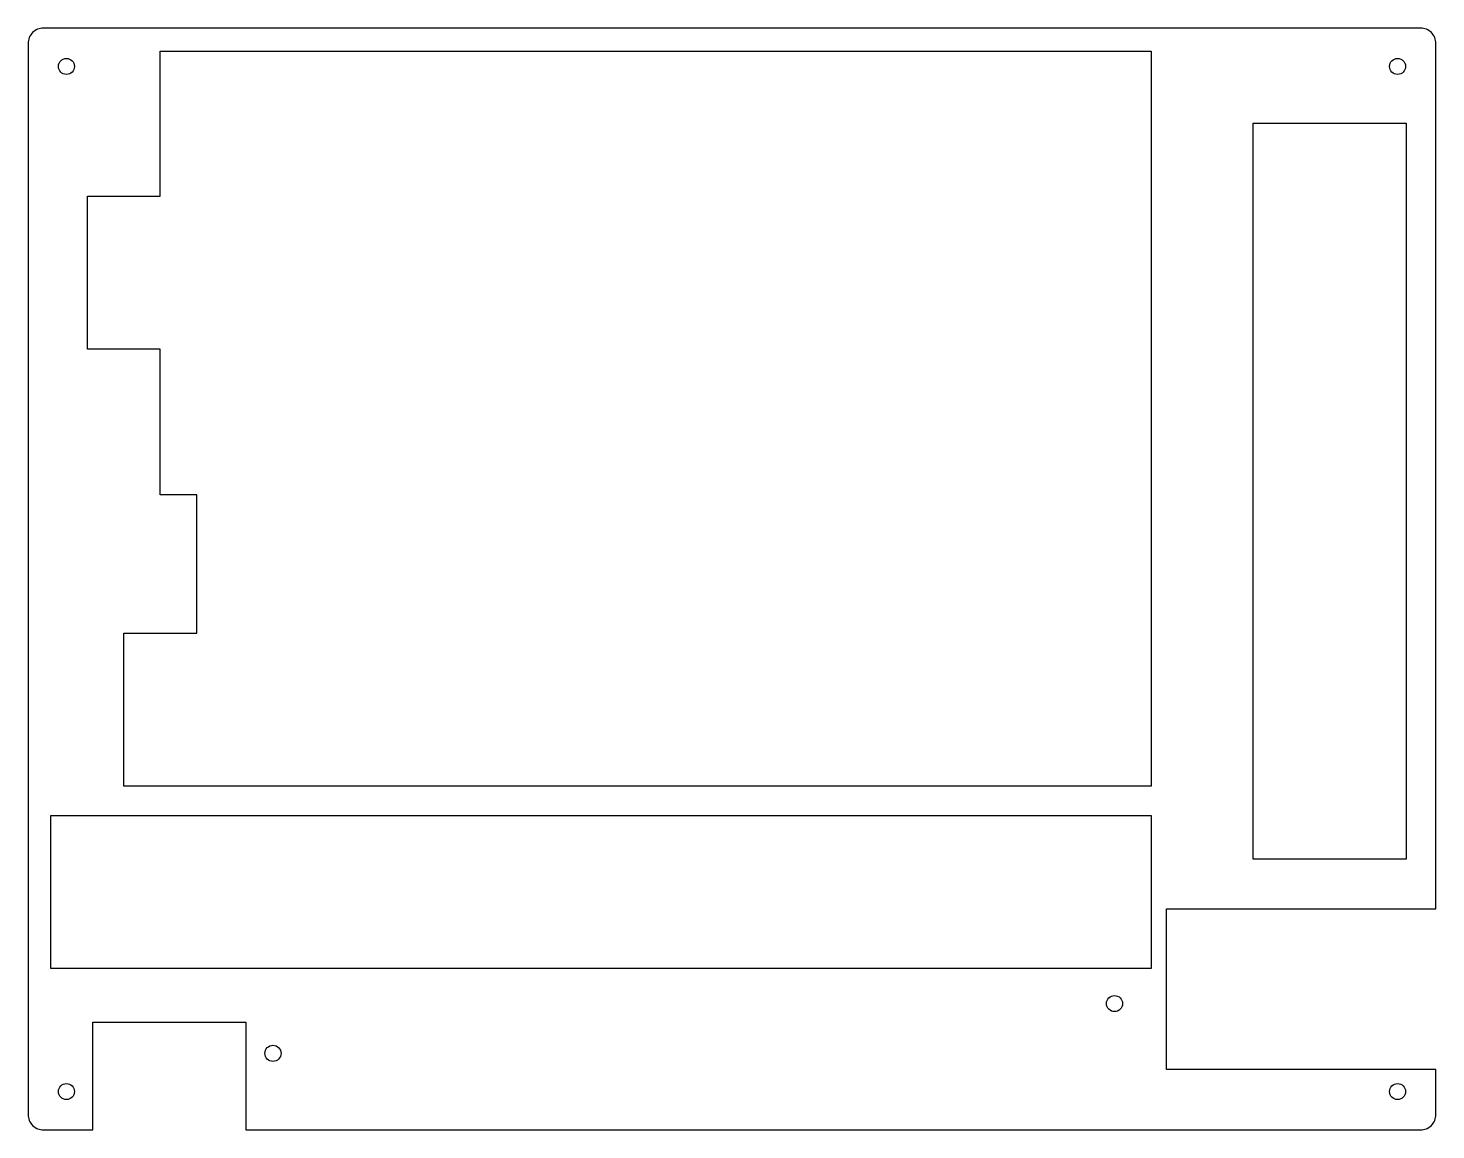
# Model space of a CAD drawing. Header units: millimetres. Extents: x -183 to 1, y -1 to 143.
import ezdxf

# ---------------------------------------------------------------- set-up
doc = ezdxf.new("R2010")
doc.units = ezdxf.units.MM
doc.layers.get('0').update_dxf_attribs({"linetype": 'CONTINUOUS'})

msp = doc.modelspace()

# ---------------------------------------------------------------- linework, layer by layer
msp.add_lwpolyline([(1, 141, 0.414214), (-1, 143), (-181, 143, 0.414214), (-183, 141), (-183, 1, 0.414214), (-181, -1), (-174.56, -1), (-174.56, 13.09), (-154.56, 13.09), (-154.56, -1), (-1, -1, 0.414214), (1, 1), (1, 6.9), (-34.21, 6.9), (-34.21, 27.9), (1, 27.9)], format="xyb", close=True)
for points in [[(-36.2, 140), (-36.2, 43.91), (-170.5, 43.91), (-170.5, 63.91), (-160.97, 63.91), (-160.97, 82.01), (-165.74, 82.01), (-165.74, 101.06), (-175.26, 101.06), (-175.26, 121.06), (-165.74, 121.06), (-165.74, 140)], [(-2.86, 34.39), (-22.86, 34.39), (-22.86, 130.59), (-2.86, 130.59)], [(-36.2, 40.1), (-36.2, 20.1), (-180.03, 20.1), (-180.03, 40.1)]]:
    msp.add_lwpolyline(points, close=True)
for centre in [(-178, 138), (-4, 138), (-41, 15.5), (-151, 9), (-178, 4), (-4, 4)]:
    msp.add_circle(centre, 1.05)

doc.saveas('drawing.dxf')
